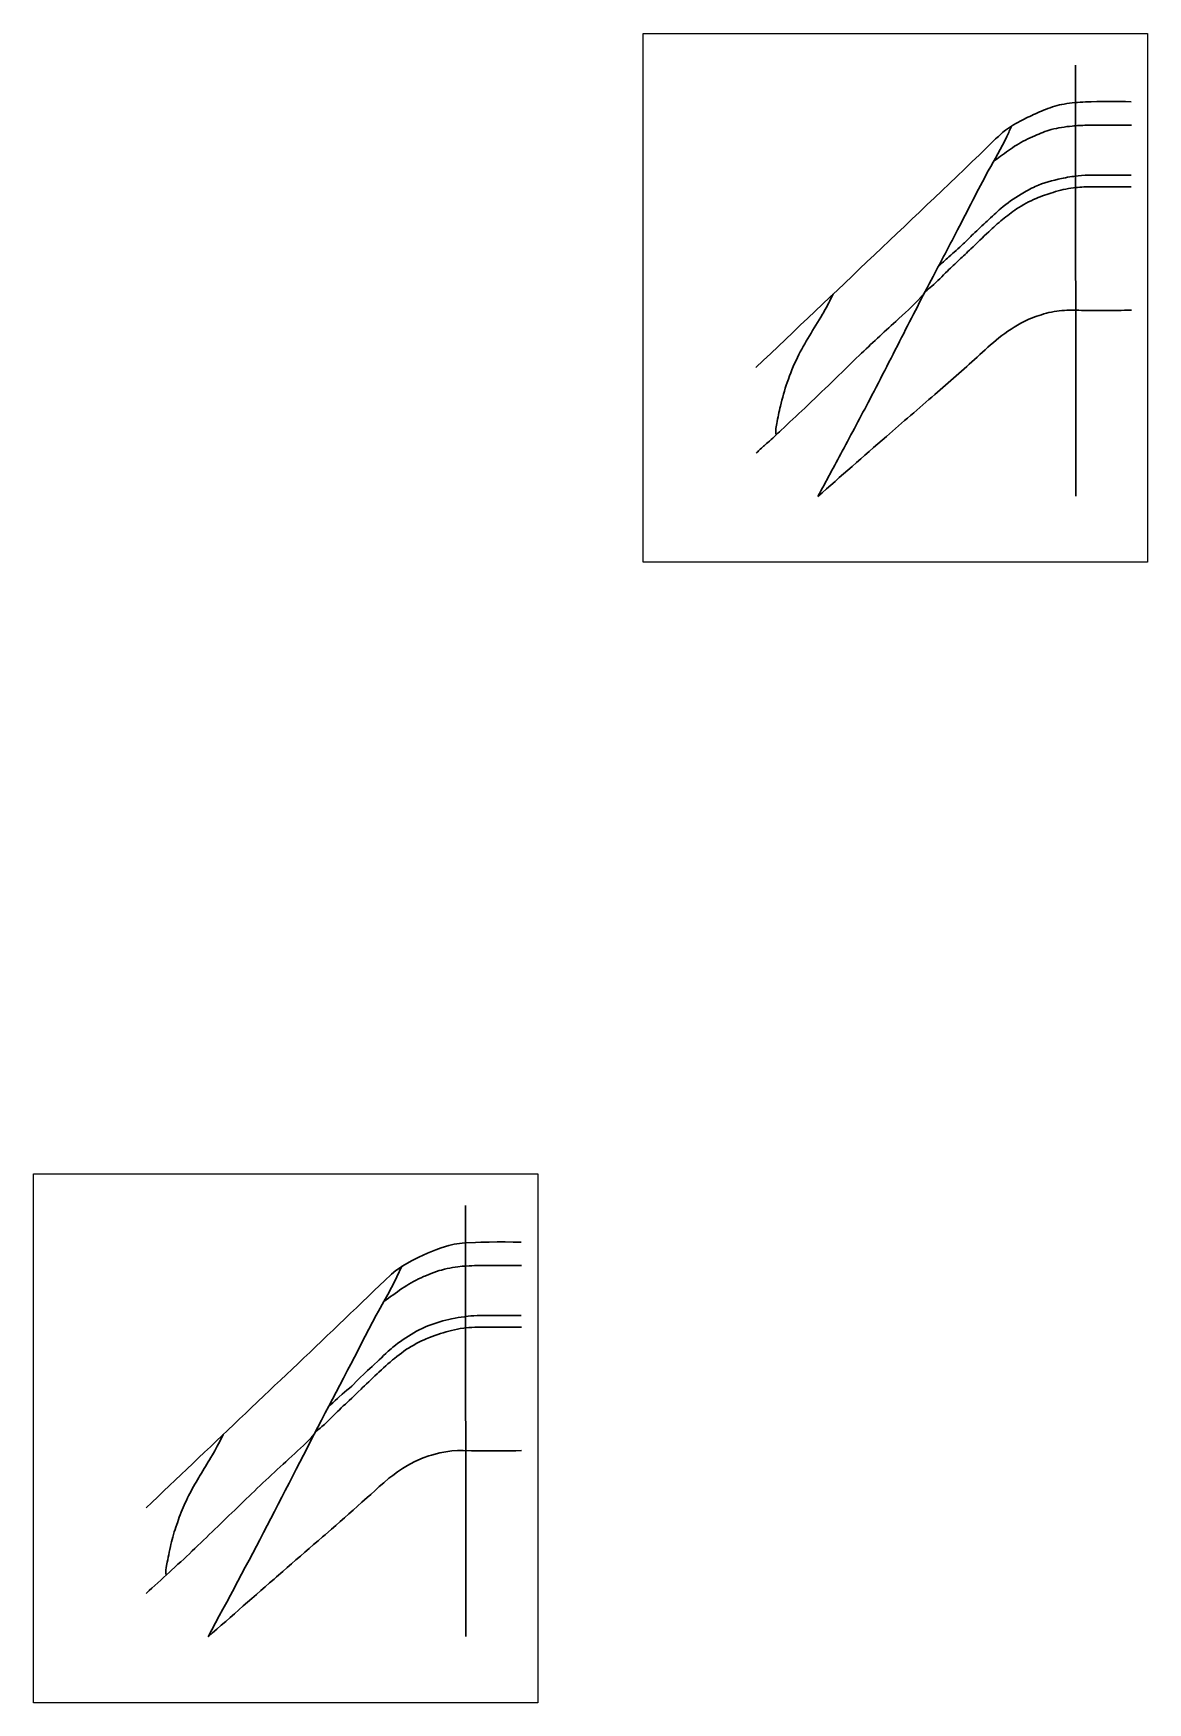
# Model space of a CAD drawing. Header units: inches. Extents: x -1.2 to 7.6, y -0.5 to 12.6.
import ezdxf

# ---------------------------------------------------------------- set-up
doc = ezdxf.new("R2010")
doc.units = ezdxf.units.IN
doc.header["$MEASUREMENT"] = 0
picture_1 = doc.add_image_def('image1.png', size_in_pixel=(477, 500))

msp = doc.modelspace()

# ---------------------------------------------------------------- linework, layer by layer
at = {"color": 1, "lineweight": 30}
for p, q in [((6.988, 12.382), (6.991, 8.985)), ((2.181, 3.397), (2.183, 0)), ((1.881, 3.02), (1.946, 3.048)), ((1.946, 3.048), (1.988, 3.063)), ((1.988, 3.063), (2.049, 3.081)), ((2.049, 3.081), (2.092, 3.091)), ((2.092, 3.091), (2.175, 3.101)), ((2.175, 3.101), (2.26, 3.106)), ((2.26, 3.106), (2.302, 3.107)), ((2.302, 3.107), (2.366, 3.108)), ((2.366, 3.108), (2.429, 3.109)), ((2.429, 3.109), (2.493, 3.109)), ((2.493, 3.109), (2.556, 3.108)), ((2.556, 3.108), (2.62, 3.108)), ((1.63, 2.884), (1.699, 2.93)), ((1.64, 2.835), (1.678, 2.918)), ((1.699, 2.93), (1.76, 2.963)), ((1.76, 2.963), (1.812, 2.989)), ((1.812, 2.989), (1.881, 3.02)), ((2.014, 2.894), (1.99, 2.888)), ((2.035, 2.899), (2.014, 2.894)), ((2.056, 2.903), (2.035, 2.899)), ((2.078, 2.907), (2.056, 2.903)), ((2.099, 2.91), (2.078, 2.907)), ((2.121, 2.913), (2.099, 2.91)), ((2.153, 2.917), (2.121, 2.913)), ((2.164, 2.918), (2.153, 2.917)), ((2.186, 2.919), (2.164, 2.918)), ((2.208, 2.921), (2.186, 2.919)), ((2.23, 2.922), (2.208, 2.921)), ((2.251, 2.923), (2.23, 2.922)), ((2.268, 2.923), (2.251, 2.923)), ((2.295, 2.924), (2.268, 2.923)), ((2.317, 2.924), (2.295, 2.924)), ((2.338, 2.924), (2.317, 2.924)), ((2.36, 2.924), (2.338, 2.924)), ((2.382, 2.923), (2.36, 2.924)), ((2.404, 2.923), (2.382, 2.923)), ((2.425, 2.923), (2.404, 2.923)), ((2.449, 2.923), (2.425, 2.923)), ((2.469, 2.923), (2.449, 2.923)), ((2.491, 2.923), (2.469, 2.923)), ((2.513, 2.923), (2.491, 2.923)), ((2.534, 2.923), (2.513, 2.923)), ((2.556, 2.923), (2.534, 2.923)), ((2.578, 2.923), (2.556, 2.923)), ((2.6, 2.923), (2.578, 2.923)), ((2.621, 2.924), (2.6, 2.923)), ((1.458, 2.723), (1.504, 2.768)), ((1.504, 2.768), (1.541, 2.804)), ((1.541, 2.804), (1.596, 2.856)), ((1.596, 2.856), (1.63, 2.884)), ((1.596, 2.75), (1.625, 2.805)), ((1.625, 2.805), (1.64, 2.835)), ((1.717, 2.767), (1.697, 2.754)), ((1.733, 2.777), (1.717, 2.767)), ((1.752, 2.788), (1.733, 2.777)), ((1.771, 2.798), (1.752, 2.788)), ((1.791, 2.808), (1.771, 2.798)), ((1.81, 2.818), (1.791, 2.808)), ((1.83, 2.827), (1.81, 2.818)), ((1.85, 2.836), (1.83, 2.827)), ((1.86, 2.84), (1.85, 2.836)), ((1.89, 2.853), (1.86, 2.84)), ((1.91, 2.861), (1.89, 2.853)), ((1.931, 2.869), (1.91, 2.861)), ((1.951, 2.876), (1.931, 2.869)), ((1.972, 2.883), (1.951, 2.876)), ((1.99, 2.888), (1.972, 2.883)), ((1.321, 2.591), (1.367, 2.635)), ((1.367, 2.635), (1.412, 2.679)), ((1.412, 2.679), (1.458, 2.723)), ((1.494, 2.563), (1.537, 2.641)), ((1.537, 2.641), (1.567, 2.695)), ((1.554, 2.653), (1.537, 2.64)), ((1.572, 2.665), (1.554, 2.653)), ((1.567, 2.695), (1.596, 2.75)), ((1.59, 2.678), (1.572, 2.665)), ((1.608, 2.691), (1.59, 2.678)), ((1.625, 2.703), (1.608, 2.691)), ((1.643, 2.716), (1.625, 2.703)), ((1.661, 2.729), (1.643, 2.716)), ((1.679, 2.741), (1.661, 2.729)), ((1.697, 2.754), (1.679, 2.741)), ((1.183, 2.458), (1.229, 2.502)), ((1.229, 2.502), (1.275, 2.547)), ((1.275, 2.547), (1.321, 2.591)), ((1.447, 2.477), (1.477, 2.532)), ((1.477, 2.532), (1.494, 2.563)), ((2.07, 2.503), (2.05, 2.498)), ((2.098, 2.509), (2.07, 2.503)), ((2.123, 2.513), (2.098, 2.509)), ((2.147, 2.517), (2.123, 2.513)), ((2.172, 2.52), (2.147, 2.517)), ((2.202, 2.524), (2.172, 2.52)), ((2.221, 2.526), (2.202, 2.524)), ((2.246, 2.527), (2.221, 2.526)), ((2.271, 2.529), (2.246, 2.527)), ((2.296, 2.529), (2.271, 2.529)), ((2.32, 2.53), (2.296, 2.529)), ((2.345, 2.53), (2.32, 2.53)), ((2.37, 2.53), (2.345, 2.53)), ((2.395, 2.53), (2.37, 2.53)), ((2.421, 2.53), (2.395, 2.53)), ((2.445, 2.53), (2.421, 2.53)), ((2.47, 2.53), (2.445, 2.53)), ((2.494, 2.53), (2.47, 2.53)), ((2.519, 2.53), (2.494, 2.53)), ((2.544, 2.53), (2.519, 2.53)), ((2.569, 2.53), (2.544, 2.53)), ((2.594, 2.53), (2.569, 2.53)), ((2.618, 2.53), (2.594, 2.53)), ((1.045, 2.327), (1.091, 2.371)), ((1.091, 2.371), (1.137, 2.415)), ((1.137, 2.415), (1.183, 2.458)), ((1.389, 2.367), (1.418, 2.422)), ((1.418, 2.422), (1.447, 2.477)), ((1.752, 2.38), (1.73, 2.367)), ((1.772, 2.393), (1.752, 2.38)), ((1.794, 2.405), (1.772, 2.393)), ((1.816, 2.416), (1.794, 2.405)), ((1.838, 2.428), (1.816, 2.416)), ((1.864, 2.44), (1.838, 2.428)), ((1.883, 2.448), (1.864, 2.44)), ((1.906, 2.457), (1.883, 2.448)), ((1.93, 2.465), (1.906, 2.457)), ((1.939, 2.373), (1.917, 2.365)), ((1.953, 2.473), (1.93, 2.465)), ((1.961, 2.38), (1.939, 2.373)), ((1.977, 2.48), (1.953, 2.473)), ((1.983, 2.387), (1.961, 2.38)), ((2.001, 2.487), (1.977, 2.48)), ((2.005, 2.394), (1.983, 2.387)), ((2.025, 2.493), (2.001, 2.487)), ((2.027, 2.4), (2.005, 2.394)), ((2.05, 2.498), (2.025, 2.493)), ((2.049, 2.407), (2.027, 2.4)), ((2.071, 2.412), (2.049, 2.407)), ((2.094, 2.417), (2.071, 2.412)), ((2.116, 2.422), (2.094, 2.417)), ((2.139, 2.426), (2.116, 2.422)), ((2.166, 2.43), (2.139, 2.426)), ((2.184, 2.432), (2.166, 2.43)), ((2.207, 2.434), (2.184, 2.432)), ((2.23, 2.436), (2.207, 2.434)), ((2.253, 2.437), (2.23, 2.436)), ((2.276, 2.438), (2.253, 2.437)), ((2.295, 2.438), (2.276, 2.438)), ((2.322, 2.438), (2.295, 2.438)), ((2.345, 2.438), (2.322, 2.438)), ((2.368, 2.438), (2.345, 2.438)), ((2.391, 2.438), (2.368, 2.438)), ((2.414, 2.438), (2.391, 2.438)), ((2.437, 2.438), (2.414, 2.438)), ((2.46, 2.438), (2.437, 2.438)), ((2.472, 2.438), (2.46, 2.438)), ((2.506, 2.438), (2.472, 2.438)), ((2.529, 2.438), (2.506, 2.438)), ((2.552, 2.438), (2.529, 2.438)), ((2.575, 2.438), (2.552, 2.438)), ((2.598, 2.438), (2.575, 2.438)), ((2.621, 2.438), (2.598, 2.438)), ((0.907, 2.196), (0.953, 2.239)), ((0.953, 2.239), (0.999, 2.283)), ((0.999, 2.283), (1.045, 2.327)), ((1.304, 2.201), (1.333, 2.256)), ((1.333, 2.256), (1.361, 2.312)), ((1.361, 2.312), (1.389, 2.367)), ((1.571, 2.248), (1.553, 2.231)), ((1.593, 2.267), (1.571, 2.248)), ((1.608, 2.28), (1.593, 2.267)), ((1.628, 2.296), (1.608, 2.28)), ((1.647, 2.311), (1.628, 2.296)), ((1.668, 2.326), (1.647, 2.311)), ((1.688, 2.34), (1.668, 2.326)), ((1.694, 2.248), (1.675, 2.234)), ((1.709, 2.354), (1.688, 2.34)), ((1.716, 2.263), (1.694, 2.248)), ((1.73, 2.367), (1.709, 2.354)), ((1.732, 2.273), (1.716, 2.263)), ((1.752, 2.285), (1.732, 2.273)), ((1.772, 2.297), (1.752, 2.285)), ((1.792, 2.308), (1.772, 2.297)), ((1.812, 2.319), (1.792, 2.308)), ((1.833, 2.329), (1.812, 2.319)), ((1.854, 2.339), (1.833, 2.329)), ((1.871, 2.346), (1.854, 2.339)), ((1.896, 2.357), (1.871, 2.346)), ((1.917, 2.365), (1.896, 2.357)), ((0.768, 2.064), (0.814, 2.108)), ((0.814, 2.108), (0.86, 2.152)), ((0.86, 2.152), (0.907, 2.196)), ((1.251, 2.098), (1.276, 2.146)), ((1.276, 2.146), (1.304, 2.201)), ((1.425, 2.113), (1.407, 2.096)), ((1.444, 2.129), (1.425, 2.113)), ((1.462, 2.146), (1.444, 2.129)), ((1.486, 2.168), (1.462, 2.146)), ((1.499, 2.18), (1.486, 2.168)), ((1.517, 2.197), (1.499, 2.18)), ((1.535, 2.214), (1.517, 2.197)), ((1.534, 2.117), (1.517, 2.102)), ((1.551, 2.132), (1.534, 2.117)), ((1.553, 2.231), (1.535, 2.214)), ((1.568, 2.148), (1.551, 2.132)), ((1.586, 2.163), (1.568, 2.148)), ((1.606, 2.18), (1.586, 2.163)), ((1.621, 2.192), (1.606, 2.18)), ((1.639, 2.206), (1.621, 2.192)), ((1.657, 2.22), (1.639, 2.206)), ((1.675, 2.234), (1.657, 2.22)), ((0.63, 1.933), (0.676, 1.977)), ((0.676, 1.977), (0.722, 2.021)), ((0.722, 2.021), (0.768, 2.064)), ((1.161, 1.925), (1.19, 1.98)), ((1.19, 1.98), (1.219, 2.035)), ((1.219, 2.035), (1.251, 2.098)), ((1.283, 1.974), (1.265, 1.958)), ((1.297, 1.987), (1.283, 1.974)), ((1.319, 2.009), (1.297, 1.987)), ((1.336, 2.027), (1.319, 2.009)), ((1.353, 2.044), (1.336, 2.027)), ((1.375, 2.065), (1.353, 2.044)), ((1.383, 1.975), (1.367, 1.959)), ((1.389, 2.079), (1.375, 2.065)), ((1.4, 1.991), (1.383, 1.975)), ((1.407, 2.096), (1.389, 2.079)), ((1.417, 2.007), (1.4, 1.991)), ((1.433, 2.023), (1.417, 2.007)), ((1.45, 2.039), (1.433, 2.023)), ((1.466, 2.055), (1.45, 2.039)), ((1.483, 2.07), (1.466, 2.055)), ((1.498, 2.084), (1.483, 2.07)), ((1.517, 2.102), (1.498, 2.084)), ((0.491, 1.802), (0.538, 1.846)), ((0.538, 1.846), (0.596, 1.901)), ((0.596, 1.901), (0.63, 1.933)), ((1.103, 1.815), (1.132, 1.87)), ((1.135, 1.842), (1.117, 1.825)), ((1.132, 1.87), (1.161, 1.925)), ((1.153, 1.859), (1.135, 1.842)), ((1.171, 1.876), (1.153, 1.859)), ((1.183, 1.886), (1.171, 1.876)), ((1.209, 1.909), (1.183, 1.886)), ((1.227, 1.925), (1.209, 1.909)), ((1.246, 1.941), (1.227, 1.925)), ((1.251, 1.848), (1.234, 1.832)), ((1.265, 1.958), (1.246, 1.941)), ((1.264, 1.861), (1.251, 1.848)), ((1.284, 1.879), (1.264, 1.861)), ((1.301, 1.895), (1.284, 1.879)), ((1.317, 1.911), (1.301, 1.895)), ((1.334, 1.927), (1.317, 1.911)), ((1.357, 1.949), (1.334, 1.927)), ((1.367, 1.959), (1.357, 1.949)), ((0.353, 1.671), (0.399, 1.715)), ((0.399, 1.715), (0.445, 1.758)), ((0.445, 1.758), (0.491, 1.802)), ((1.045, 1.705), (1.075, 1.762)), ((1.075, 1.762), (1.103, 1.815)), ((1.117, 1.825), (1.099, 1.808)), ((1.118, 1.72), (1.102, 1.704)), ((1.135, 1.737), (1.118, 1.72)), ((1.151, 1.753), (1.135, 1.737)), ((1.172, 1.774), (1.151, 1.753)), ((1.184, 1.785), (1.172, 1.774)), ((1.2, 1.801), (1.184, 1.785)), ((1.217, 1.817), (1.2, 1.801)), ((1.234, 1.832), (1.217, 1.817)), ((0.215, 1.539), (0.261, 1.583)), ((0.261, 1.583), (0.307, 1.627)), ((0.261, 1.573), (0.27, 1.592)), ((0.307, 1.627), (0.353, 1.671)), ((0.959, 1.54), (0.988, 1.595)), ((0.963, 1.567), (0.987, 1.594)), ((0.988, 1.595), (1.016, 1.65)), ((1.016, 1.628), (0.998, 1.614)), ((1.016, 1.65), (1.045, 1.705)), ((1.034, 1.642), (1.016, 1.628)), ((1.049, 1.655), (1.034, 1.642)), ((1.069, 1.672), (1.049, 1.655)), ((1.086, 1.688), (1.069, 1.672)), ((1.102, 1.704), (1.086, 1.688)), ((0.076, 1.408), (0.123, 1.452)), ((0.123, 1.452), (0.169, 1.496)), ((0.169, 1.496), (0.215, 1.539)), ((0.194, 1.446), (0.204, 1.464)), ((0.204, 1.464), (0.216, 1.485)), ((0.216, 1.485), (0.224, 1.5)), ((0.224, 1.5), (0.234, 1.518)), ((0.234, 1.518), (0.243, 1.536)), ((0.243, 1.536), (0.252, 1.555)), ((0.252, 1.555), (0.261, 1.573)), ((0.834, 1.441), (0.857, 1.462)), ((0.857, 1.462), (0.88, 1.483)), ((0.88, 1.483), (0.902, 1.504)), ((0.902, 1.504), (0.924, 1.526)), ((0.902, 1.429), (0.931, 1.484)), ((0.924, 1.526), (0.946, 1.548)), ((0.931, 1.484), (0.959, 1.54)), ((0.946, 1.548), (0.963, 1.567)), ((1.979, 1.448), (1.912, 1.43)), ((2.024, 1.456), (1.979, 1.448)), ((2.073, 1.463), (2.024, 1.456)), ((2.116, 1.465), (2.073, 1.463)), ((2.162, 1.465), (2.116, 1.465)), ((2.228, 1.464), (2.162, 1.465)), ((2.254, 1.464), (2.228, 1.464)), ((2.3, 1.463), (2.254, 1.464)), ((2.346, 1.463), (2.3, 1.463)), ((2.402, 1.463), (2.346, 1.463)), ((2.438, 1.463), (2.402, 1.463)), ((2.484, 1.464), (2.438, 1.463)), ((2.53, 1.464), (2.484, 1.464)), ((2.576, 1.464), (2.53, 1.464)), ((2.622, 1.465), (2.576, 1.464)), ((-0.062, 1.276), (-0.016, 1.32)), ((-0.016, 1.32), (0.03, 1.364)), ((0.03, 1.364), (0.076, 1.408)), ((0.109, 1.306), (0.12, 1.323)), ((0.12, 1.323), (0.131, 1.341)), ((0.131, 1.341), (0.141, 1.358)), ((0.141, 1.358), (0.152, 1.376)), ((0.152, 1.376), (0.162, 1.393)), ((0.162, 1.393), (0.173, 1.411)), ((0.173, 1.411), (0.186, 1.433)), ((0.186, 1.433), (0.194, 1.446)), ((0.674, 1.295), (0.697, 1.316)), ((0.697, 1.316), (0.719, 1.337)), ((0.719, 1.337), (0.742, 1.358)), ((0.742, 1.358), (0.764, 1.377)), ((0.764, 1.377), (0.788, 1.399)), ((0.788, 1.399), (0.811, 1.42)), ((0.811, 1.42), (0.834, 1.441)), ((0.827, 1.283), (0.845, 1.318)), ((0.845, 1.318), (0.874, 1.374)), ((0.874, 1.374), (0.902, 1.429)), ((1.683, 1.323), (1.645, 1.298)), ((1.722, 1.347), (1.683, 1.323)), ((1.776, 1.376), (1.722, 1.347)), ((1.804, 1.389), (1.776, 1.376)), ((1.847, 1.407), (1.804, 1.389)), ((1.89, 1.423), (1.847, 1.407)), ((1.912, 1.43), (1.89, 1.423)), ((-0.2, 1.145), (-0.154, 1.189)), ((-0.154, 1.189), (-0.108, 1.232)), ((-0.108, 1.232), (-0.062, 1.276)), ((0.037, 1.182), (0.047, 1.2)), ((0.047, 1.2), (0.057, 1.217)), ((0.057, 1.217), (0.068, 1.235)), ((0.068, 1.235), (0.078, 1.253)), ((0.078, 1.253), (0.084, 1.263)), ((0.084, 1.263), (0.099, 1.288)), ((0.099, 1.288), (0.109, 1.306)), ((0.539, 1.168), (0.561, 1.189)), ((0.561, 1.189), (0.584, 1.21)), ((0.584, 1.21), (0.606, 1.232)), ((0.606, 1.232), (0.629, 1.253)), ((0.629, 1.253), (0.651, 1.274)), ((0.651, 1.274), (0.674, 1.295)), ((0.76, 1.152), (0.789, 1.208)), ((0.789, 1.208), (0.827, 1.283)), ((1.536, 1.212), (1.501, 1.182)), ((1.577, 1.247), (1.536, 1.212)), ((1.607, 1.27), (1.577, 1.247)), ((1.645, 1.298), (1.607, 1.27)), ((-0.338, 1.013), (-0.292, 1.057)), ((-0.292, 1.057), (-0.246, 1.101)), ((-0.246, 1.101), (-0.2, 1.145)), ((-0.037, 1.036), (-0.029, 1.054)), ((-0.029, 1.054), (-0.02, 1.073)), ((-0.02, 1.073), (-0.01, 1.094)), ((-0.01, 1.094), (-0.002, 1.11)), ((-0.002, 1.11), (0.007, 1.128)), ((0.007, 1.128), (0.017, 1.146)), ((0.017, 1.146), (0.027, 1.164)), ((0.027, 1.164), (0.037, 1.182)), ((0.405, 1.039), (0.427, 1.061)), ((0.427, 1.061), (0.45, 1.082)), ((0.45, 1.082), (0.478, 1.11)), ((0.478, 1.11), (0.494, 1.125)), ((0.494, 1.125), (0.517, 1.146)), ((0.517, 1.146), (0.539, 1.168)), ((0.704, 1.042), (0.732, 1.097)), ((0.732, 1.097), (0.76, 1.152)), ((1.364, 1.058), (1.33, 1.028)), ((1.406, 1.096), (1.364, 1.058)), ((1.433, 1.12), (1.406, 1.096)), ((1.467, 1.151), (1.433, 1.12)), ((1.501, 1.182), (1.467, 1.151)), ((-0.091, 0.897), (-0.083, 0.921)), ((-0.083, 0.921), (-0.076, 0.94)), ((-0.076, 0.94), (-0.068, 0.96)), ((-0.068, 0.96), (-0.061, 0.979)), ((-0.061, 0.979), (-0.053, 0.998)), ((-0.053, 0.998), (-0.045, 1.017)), ((-0.045, 1.017), (-0.037, 1.036)), ((0.272, 0.911), (0.294, 0.932)), ((0.294, 0.932), (0.316, 0.954)), ((0.316, 0.954), (0.338, 0.975)), ((0.338, 0.975), (0.361, 0.997)), ((0.361, 0.997), (0.383, 1.018)), ((0.383, 1.018), (0.405, 1.039)), ((0.618, 0.876), (0.647, 0.931)), ((0.647, 0.931), (0.675, 0.986)), ((0.675, 0.986), (0.704, 1.042)), ((1.227, 0.936), (1.192, 0.906)), ((1.261, 0.967), (1.227, 0.936)), ((1.296, 0.997), (1.261, 0.967)), ((1.33, 1.028), (1.296, 0.997)), ((-0.126, 0.784), (-0.121, 0.804)), ((-0.121, 0.804), (-0.115, 0.824)), ((-0.115, 0.824), (-0.109, 0.843)), ((-0.109, 0.843), (-0.103, 0.863)), ((-0.103, 0.863), (-0.096, 0.882)), ((-0.096, 0.882), (-0.091, 0.897)), ((0.138, 0.781), (0.161, 0.803)), ((0.161, 0.803), (0.183, 0.824)), ((0.183, 0.824), (0.205, 0.846)), ((0.205, 0.846), (0.227, 0.867)), ((0.227, 0.867), (0.26, 0.899)), ((0.26, 0.899), (0.272, 0.911)), ((0.559, 0.763), (0.589, 0.821)), ((0.589, 0.821), (0.618, 0.876)), ((1.073, 0.802), (1.053, 0.785)), ((1.123, 0.845), (1.073, 0.802)), ((1.157, 0.876), (1.123, 0.845)), ((1.192, 0.906), (1.157, 0.876)), ((-0.159, 0.645), (-0.155, 0.665)), ((-0.155, 0.665), (-0.151, 0.685)), ((-0.151, 0.685), (-0.145, 0.71)), ((-0.145, 0.71), (-0.142, 0.725)), ((-0.142, 0.725), (-0.137, 0.745)), ((-0.137, 0.745), (-0.132, 0.765)), ((-0.132, 0.765), (-0.126, 0.784)), ((0.004, 0.653), (0.027, 0.675)), ((0.027, 0.675), (0.047, 0.694)), ((0.047, 0.694), (0.071, 0.717)), ((0.071, 0.717), (0.094, 0.738)), ((0.094, 0.738), (0.116, 0.76)), ((0.116, 0.76), (0.138, 0.781)), ((0.503, 0.656), (0.532, 0.711)), ((0.532, 0.711), (0.559, 0.763)), ((0.914, 0.664), (0.879, 0.634)), ((0.949, 0.695), (0.914, 0.664)), ((0.983, 0.725), (0.949, 0.695)), ((1.018, 0.755), (0.983, 0.725)), ((1.053, 0.785), (1.018, 0.755)), ((-0.181, 0.522), (-0.179, 0.544)), ((-0.179, 0.544), (-0.174, 0.572)), ((-0.174, 0.572), (-0.171, 0.585)), ((-0.171, 0.585), (-0.167, 0.605)), ((-0.167, 0.605), (-0.163, 0.625)), ((-0.163, 0.625), (-0.159, 0.645)), ((-0.14, 0.52), (-0.109, 0.548)), ((-0.109, 0.548), (-0.087, 0.569)), ((-0.087, 0.569), (-0.064, 0.59)), ((-0.064, 0.59), (-0.041, 0.611)), ((-0.041, 0.611), (-0.019, 0.632)), ((-0.019, 0.632), (0.004, 0.653)), ((0.415, 0.491), (0.444, 0.546)), ((0.444, 0.546), (0.474, 0.601)), ((0.474, 0.601), (0.503, 0.656)), ((0.775, 0.544), (0.74, 0.513)), ((0.809, 0.574), (0.775, 0.544)), ((0.844, 0.604), (0.809, 0.574)), ((0.879, 0.634), (0.844, 0.604)), ((-0.292, 0.382), (-0.269, 0.402)), ((-0.269, 0.402), (-0.246, 0.422)), ((-0.246, 0.422), (-0.222, 0.443)), ((-0.222, 0.443), (-0.2, 0.464)), ((-0.2, 0.464), (-0.177, 0.485)), ((-0.181, 0.503), (-0.181, 0.522)), ((-0.179, 0.483), (-0.181, 0.503)), ((-0.177, 0.485), (-0.154, 0.506)), ((-0.154, 0.506), (-0.14, 0.52)), ((0.343, 0.356), (0.386, 0.436)), ((0.386, 0.436), (0.415, 0.491)), ((0.636, 0.423), (0.601, 0.392)), ((0.671, 0.453), (0.636, 0.423)), ((0.691, 0.471), (0.671, 0.453)), ((0.74, 0.513), (0.691, 0.471)), ((-0.336, 0.338), (-0.312, 0.363)), ((-0.312, 0.363), (-0.292, 0.382)), ((0.268, 0.217), (0.298, 0.272)), ((0.298, 0.272), (0.327, 0.327)), ((0.327, 0.327), (0.343, 0.356)), ((0.463, 0.271), (0.428, 0.241)), ((0.497, 0.301), (0.463, 0.271)), ((0.532, 0.332), (0.497, 0.301)), ((0.566, 0.362), (0.532, 0.332)), ((0.601, 0.392), (0.566, 0.362)), ((0.21, 0.107), (0.239, 0.162)), ((0.239, 0.162), (0.268, 0.217)), ((0.324, 0.15), (0.29, 0.119)), ((0.359, 0.18), (0.324, 0.15)), ((0.393, 0.21), (0.359, 0.18)), ((0.428, 0.241), (0.393, 0.21)), ((0.151, -0.002), (0.181, 0.052)), ((0.186, 0.028), (0.151, -0.002)), ((0.181, 0.052), (0.21, 0.107)), ((0.22, 0.058), (0.186, 0.028)), ((0.255, 0.089), (0.22, 0.058)), ((0.29, 0.119), (0.255, 0.089))]:
    msp.add_line(p, q, dxfattribs=at)
for points in [[(4.469, 9.998), (5.403, 10.886), (6.348, 11.789), (6.437, 11.869), (6.568, 11.948), (6.688, 12.005), (6.753, 12.033), (6.899, 12.075), (7.067, 12.091), (7.427, 12.093)], [(4.958, 8.983), (5.15, 9.341), (5.367, 9.748), (5.634, 10.268), (5.882, 10.747), (6.059, 11.083), (6.301, 11.548), (6.447, 11.82), (6.485, 11.903)], [(7.429, 11.909), (7.257, 11.908), (7.075, 11.908), (6.961, 11.901), (6.797, 11.873), (6.667, 11.825), (6.524, 11.752), (6.397, 11.663), (6.344, 11.625)], [(7.426, 11.515), (7.229, 11.515), (7.009, 11.509), (6.877, 11.488), (6.671, 11.425), (6.559, 11.365), (6.4, 11.252), (6.293, 11.153), (6.182, 11.05), (6.104, 10.972), (5.99, 10.871), (5.906, 10.793)], [(7.428, 11.423), (7.279, 11.423), (7.102, 11.423), (6.973, 11.415), (6.812, 11.379), (6.678, 11.331), (6.524, 11.248), (6.413, 11.165), (6.305, 11.069), (6.164, 10.934), (6.071, 10.846), (5.979, 10.759), (5.856, 10.64), (5.805, 10.599)], [(4.471, 9.323), (4.496, 9.348), (4.562, 9.407), (4.668, 9.505), (4.854, 9.679), (5.067, 9.884), (5.285, 10.095), (5.571, 10.362), (5.77, 10.552), (5.794, 10.579)], [(4.628, 9.468), (4.626, 9.507), (4.633, 9.557), (4.662, 9.695), (4.716, 9.882), (4.797, 10.079), (4.891, 10.248), (4.993, 10.418), (5.023, 10.47), (5.077, 10.577)], [(7.43, 10.45), (7.21, 10.448), (7.035, 10.449), (6.881, 10.448), (6.719, 10.415), (6.583, 10.361), (6.385, 10.232), (6.213, 10.081), (5.88, 9.787), (5.498, 9.456), (4.958, 8.983)]]:
    msp.add_spline(points, degree=3, dxfattribs=at)

# ---------------------------------------------------------------- pictures from other files: only their frames are drawn
at = {"transparency": 33554585}
image = msp.add_image(picture_1, insert=(3.581, 8.464), size_in_units=(3.975, 4.167), dxfattribs=at)
image.dxf.flags = 7
image = msp.add_image(picture_1, insert=(-1.226, -0.521), size_in_units=(3.975, 4.167), dxfattribs=at)
image.dxf.flags = 7

doc.saveas('drawing.dxf')
